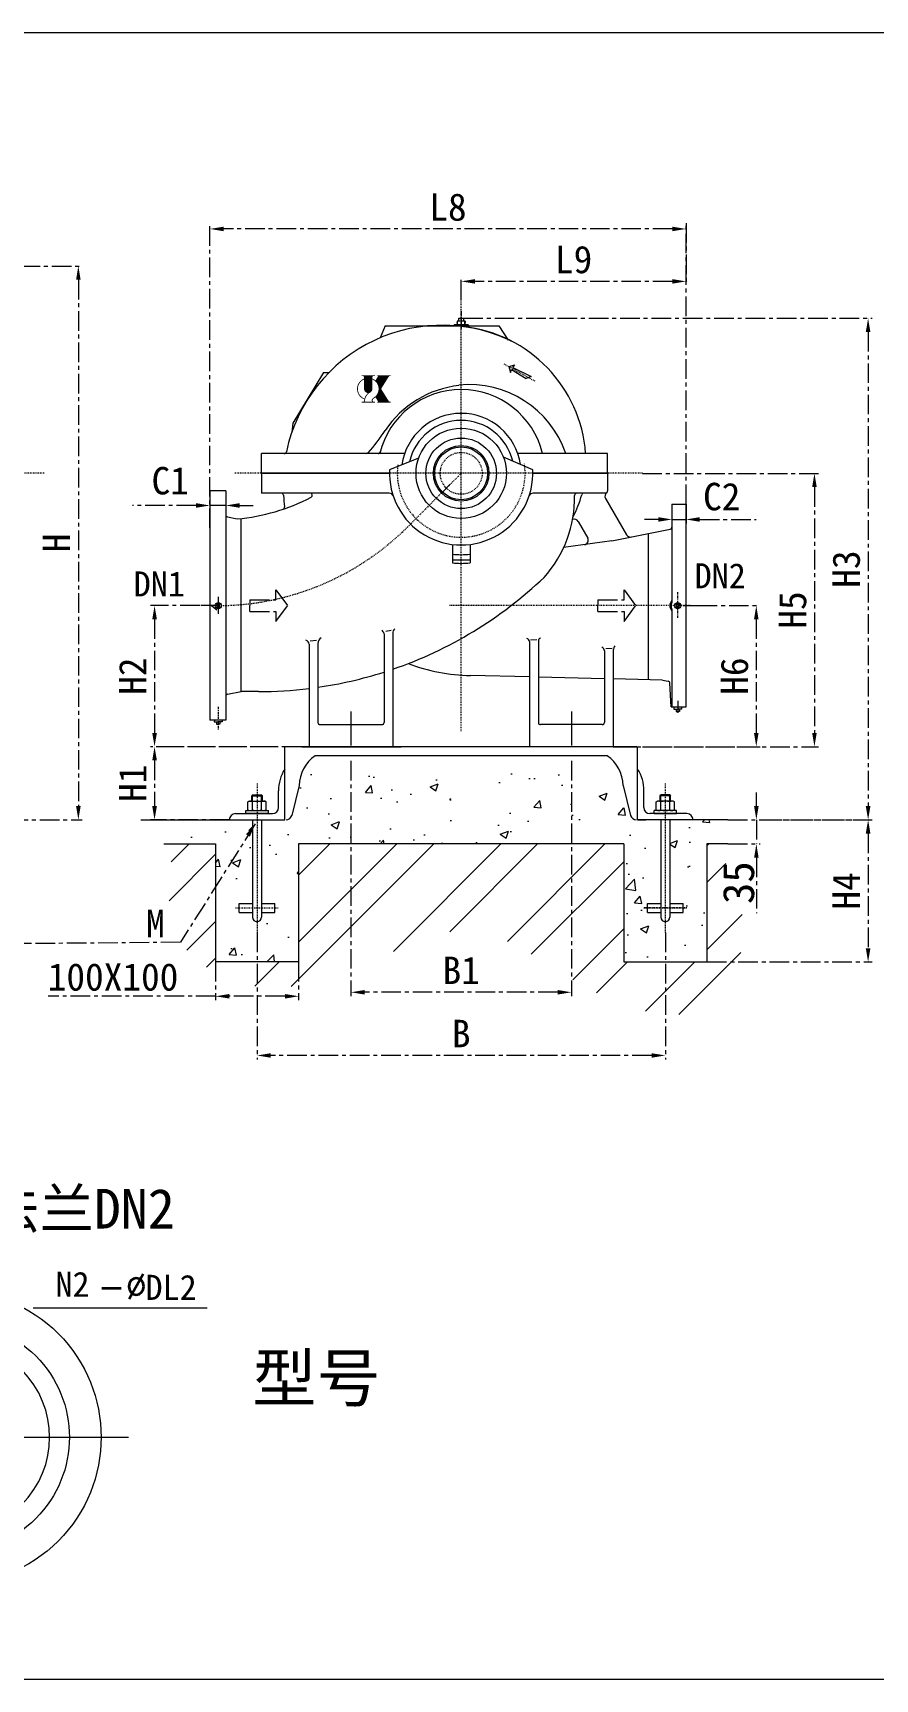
# Model space of a CAD drawing. Extents: x 1620 to 2878, y -792 to 791.
# Drawn here: x 2423.9 to 2531.4, y -102.6 to 107.4 of the extents above; entities that cross this region are included whole.
import ezdxf
from ezdxf.enums import TextEntityAlignment as Align

# ---------------------------------------------------------------- set-up
doc = ezdxf.new("R2010")
doc.units = 0
doc.header["$MEASUREMENT"] = 0
doc.linetypes.add('CENTER', pattern=[2, 1.25, -0.25, 0.25, -0.25])
doc.linetypes.add('CENTERX2', pattern=[4, 2.5, -0.5, 0.5, -0.5])
doc.layers.get('0').update_dxf_attribs({"linetype": 'CONTINUOUS'})
doc.layers.get('DEFPOINTS').update_dxf_attribs({"linetype": 'CONTINUOUS'})
for name, color, linetype in [('0N', 7, 'CONTINUOUS'), ('1', 7, 'CONTINUOUS'), ('2', 1, 'CONTINUOUS'), ('22', 7, 'CONTINUOUS'), ('4', 4, 'CENTERX2'), ('4N', 3, 'CONTINUOUS'), ('5', 4, 'CENTERX2'), ('7', 1, 'CONTINUOUS'), ('8', 20, 'CONTINUOUS')]:
    doc.layers.add(name, color=color, linetype=linetype)
doc.styles.add('HZTXT', font='txt.shx', dxfattribs={"bigfont": 'hztxt.shx'})
doc.styles.get("Standard").update_dxf_attribs({"font": 'SimSun.ttf', "width": 0.6})
doc.styles.add('TXT', font='txt.shx', dxfattribs={"width": 0.9})
doc.dimstyles.new('GEN-ANSI', dxfattribs={"dimscale": 5, "dimtxt": 0.35, "dimasz": 0.35, "dimexe": 0.1, "dimexo": 0, "dimgap": 0.15, "dimtad": 1, "dimtoh": 1, "dimdec": 0, "dimzin": 0, "dimdsep": 46, "dimtxsty": 'TXT', "dimcen": 0, "dimclrd": 256, "dimclre": 256, "dimclrt": 2, "dimadec": 0, "dimazin": 0, "dimtp": 0.1, "dimtm": 0.1, "dimtfac": 0.71, "dimtdec": 3, "dimtmove": 0, "dimatfit": 3, "dimfxl": 0, "dimtolj": 1, "dimtzin": 0, "dimarcsym": 0})
pattern_1 = [(50, (1900.12, -1338.687), (10.758903, -0.94128), [1.125, -12.375]), (355, (1900.12, -1338.687), (-2.08127, 11.28288), [0.9, -9.9]), (100.4514, (1901.017, -1338.766), (8.67764, 10.34159), [0.9561, -10.51713]), (46.1842, (1900.12, -1335.687), (16.00862, -2.48279), [1.6875, -18.5625]), (96.6356, (1901.454, -1335.894), (14.01994, 14.61177), [1.43415, -15.7757]), (351.1842, (1900.12, -1335.687), (14.01993, 14.61178), [1.35, -14.85]), (21, (1901.62, -1336.437), (8.953606, -6.039283), [1.125, -12.375]), (326, (1901.62, -1336.437), (3.64973, 10.87725), [0.9, -9.9]), (71.4514, (1902.366, -1336.941), (12.60334, 4.83796), [0.9561, -10.51713]), (37.5, (1900.12, -1338.6874), (0.182398, 4.993408), [0, -9.78, 0, -10.05, 0, -9.9375]), (7.5, (1900.12, -1338.6874), (3.946043, 5.916176), [0, -5.73, 0, -9.555, 0, -3.7875]), (327.5, (1896.775, -1338.6874), (8.007337, -0.338323), [0, -3.75, 0, -11.7, 0, -15.525]), (317.5, (1895.275, -1338.6874), (8.747793, 1.501575), [0, -4.875, 0, -7.77, 0, -11.025])]

# ---------------------------------------------------------------- blocks, each defined once
blk = doc.blocks.new('*D470')
at = {"layer": '5', "lineweight": -2}
for p, q in [((2512.57, 6.98), (2530.97, 6.98)), ((2530.47, 5.23), (2530.47, -9.4)), ((2509.9, -11.15), (2530.97, -11.15))]:
    blk.add_line(p, q, dxfattribs=at)
at = {"layer": '5'}
for points in [[(2530.17, 5.23), (2530.76, 5.23), (2530.47, 6.98)], [(2530.17, -9.4), (2530.76, -9.4), (2530.47, -11.15)]]:
    blk.add_solid(points, dxfattribs=at)
at = {"layer": 'DEFPOINTS', "color": 0}
for p in [(2512.57, 6.98), (2509.9, -11.15), (2530.47, -11.15)]:
    blk.add_point(p, dxfattribs=at)
blk = doc.blocks.new('*D471')
at = {"layer": '5', "lineweight": -2}
for p, q in [((2464.49, 14.5), (2464.49, -15.52)), ((2492.62, 14.5), (2492.62, -15.52)), ((2490.87, -15.02), (2466.24, -15.02))]:
    blk.add_line(p, q, dxfattribs=at)
at = {"layer": '5'}
for points in [[(2466.24, -14.73), (2466.24, -15.31), (2464.49, -15.02)], [(2490.87, -14.73), (2490.87, -15.31), (2492.62, -15.02)]]:
    blk.add_solid(points, dxfattribs=at)
at = {"layer": 'DEFPOINTS', "color": 0}
for p in [(2464.49, 14.5), (2492.62, 14.5), (2464.49, -15.02)]:
    blk.add_point(p, dxfattribs=at)
blk = doc.blocks.new('*D472')
at = {"layer": '5', "lineweight": -2}
for p, q in [((2507.24, 83.11), (2507.24, 75.17)), ((2478.55, 73.35), (2478.55, 76.17)), ((2505.49, 75.67), (2480.3, 75.67))]:
    blk.add_line(p, q, dxfattribs=at)
at = {"layer": '5'}
for points in [[(2480.3, 75.96), (2480.3, 75.38), (2478.55, 75.67)], [(2505.49, 75.96), (2505.49, 75.38), (2507.24, 75.67)]]:
    blk.add_solid(points, dxfattribs=at)
at = {"layer": 'DEFPOINTS', "color": 0}
for p in [(2507.24, 83.11), (2478.55, 75.67), (2478.55, 73.35)]:
    blk.add_point(p, dxfattribs=at)
blk = doc.blocks.new('*D473')
at = {"layer": '5', "lineweight": -2}
for p, q in [((2478.83, 70.96), (2530.97, 70.96)), ((2530.47, 69.21), (2530.47, 8.73)), ((2516.95, 6.98), (2530.97, 6.98))]:
    blk.add_line(p, q, dxfattribs=at)
at = {"layer": '5'}
for points in [[(2530.17, 69.21), (2530.76, 69.21), (2530.47, 70.96)], [(2530.17, 8.73), (2530.76, 8.73), (2530.47, 6.98)]]:
    blk.add_solid(points, dxfattribs=at)
at = {"layer": 'DEFPOINTS', "color": 0}
for p in [(2478.83, 70.96), (2516.95, 6.98), (2530.47, 6.98)]:
    blk.add_point(p, dxfattribs=at)
blk = doc.blocks.new('*D474')
at = {"layer": '5', "lineweight": -2}
for p, q in [((2446.49, 44.21), (2446.49, 82.86)), ((2505.49, 82.36), (2448.24, 82.36)), ((2507.24, 47.25), (2507.24, 82.86))]:
    blk.add_line(p, q, dxfattribs=at)
at = {"layer": '5'}
for points in [[(2448.24, 82.65), (2448.24, 82.07), (2446.49, 82.36)], [(2505.49, 82.65), (2505.49, 82.07), (2507.24, 82.36)]]:
    blk.add_solid(points, dxfattribs=at)
at = {"layer": 'DEFPOINTS', "color": 0}
for p in [(2446.49, 82.36), (2507.24, 47.25), (2446.49, 44.21)]:
    blk.add_point(p, dxfattribs=at)
blk = doc.blocks.new('*D475')
at = {"layer": '5', "lineweight": -2}
for p, q in [((2459.15, 16.31), (2438.93, 16.31)), ((2439.43, 14.56), (2439.43, 8.73)), ((2448.97, 6.98), (2438.93, 6.98))]:
    blk.add_line(p, q, dxfattribs=at)
at = {"layer": '5'}
for points in [[(2439.14, 14.56), (2439.73, 14.56), (2439.43, 16.31)], [(2439.14, 8.73), (2439.73, 8.73), (2439.43, 6.98)]]:
    blk.add_solid(points, dxfattribs=at)
at = {"layer": 'DEFPOINTS', "color": 0}
for p in [(2459.15, 16.31), (2439.43, 6.98), (2448.97, 6.98)]:
    blk.add_point(p, dxfattribs=at)
at = {"layer": '5', "color": 2, "insert": (2437.81, 11.64), "char_height": 1.75, "attachment_point": 5, "rotation": 90, "style": 'TXT'}
blk.add_mtext('\\A1;  ', dxfattribs=at)
blk = doc.blocks.new('*D476')
at = {"layer": '5', "lineweight": -2}
for p, q in [((2445.21, 34.31), (2438.93, 34.31)), ((2439.43, 32.56), (2439.43, 18.06)), ((2458.2, 16.31), (2438.93, 16.31))]:
    blk.add_line(p, q, dxfattribs=at)
at = {"layer": '5'}
for points in [[(2439.14, 32.56), (2439.73, 32.56), (2439.43, 34.31)], [(2439.14, 18.06), (2439.73, 18.06), (2439.43, 16.31)]]:
    blk.add_solid(points, dxfattribs=at)
at = {"layer": 'DEFPOINTS', "color": 0}
for p in [(2445.21, 34.31), (2439.43, 16.31), (2458.2, 16.31)]:
    blk.add_point(p, dxfattribs=at)
at = {"layer": '5', "color": 2, "insert": (2437.81, 25.31), "char_height": 1.75, "attachment_point": 5, "rotation": 90, "style": 'TXT'}
blk.add_mtext('\\A1;  ', dxfattribs=at)
blk = doc.blocks.new('*D477')
at = {"layer": '5', "lineweight": -2}
for p, q in [((2446.49, 48.93), (2446.49, 46.58)), ((2448.52, 48.93), (2448.52, 46.58)), ((2444.74, 47.08), (2436.63, 47.08)), ((2448.52, 47.08), (2446.49, 47.08)), ((2450.27, 47.08), (2452.02, 47.08))]:
    blk.add_line(p, q, dxfattribs=at)
at = {"layer": '5'}
for points in [[(2444.74, 47.37), (2444.74, 46.79), (2446.49, 47.08)], [(2450.27, 47.37), (2450.27, 46.79), (2448.52, 47.08)]]:
    blk.add_solid(points, dxfattribs=at)
at = {"layer": 'DEFPOINTS', "color": 0}
for p in [(2446.49, 48.93), (2448.52, 48.93), (2446.49, 47.08)]:
    blk.add_point(p, dxfattribs=at)
at = {"layer": '5', "color": 2, "insert": (2438.42, 48.71), "char_height": 1.75, "attachment_point": 5, "style": 'TXT'}
blk.add_mtext('\\A1;   ', dxfattribs=at)
blk = doc.blocks.new('*D478')
at = {"layer": '5', "lineweight": -2}
for p, q in [((2501.67, 51.18), (2524.12, 51.18)), ((2523.62, 49.43), (2523.62, 18.06)), ((2497.96, 16.31), (2524.12, 16.31))]:
    blk.add_line(p, q, dxfattribs=at)
at = {"layer": '5'}
for points in [[(2523.33, 49.43), (2523.91, 49.43), (2523.62, 51.18)], [(2523.33, 18.06), (2523.91, 18.06), (2523.62, 16.31)]]:
    blk.add_solid(points, dxfattribs=at)
at = {"layer": 'DEFPOINTS', "color": 0}
for p in [(2501.67, 51.18), (2497.96, 16.31), (2523.62, 16.31)]:
    blk.add_point(p, dxfattribs=at)
blk = doc.blocks.new('*D479')
at = {"layer": '5', "lineweight": -2}
for p, q in [((2508.72, 34.31), (2516.7, 34.31)), ((2516.2, 32.56), (2516.2, 18.06)), ((2498.7, 16.31), (2516.7, 16.31))]:
    blk.add_line(p, q, dxfattribs=at)
at = {"layer": '5'}
for points in [[(2515.91, 32.56), (2516.49, 32.56), (2516.2, 34.31)], [(2515.91, 18.06), (2516.49, 18.06), (2516.2, 16.31)]]:
    blk.add_solid(points, dxfattribs=at)
at = {"layer": 'DEFPOINTS', "color": 0}
for p in [(2508.72, 34.31), (2498.7, 16.31), (2516.2, 16.31)]:
    blk.add_point(p, dxfattribs=at)
blk = doc.blocks.new('*D480')
at = {"layer": '5', "lineweight": -2}
for p, q in [((2505.44, 47.25), (2505.44, 44.8)), ((2507.24, 47.25), (2507.24, 44.8)), ((2503.69, 45.3), (2501.94, 45.3)), ((2505.44, 45.3), (2507.24, 45.3)), ((2508.99, 45.3), (2516.17, 45.3))]:
    blk.add_line(p, q, dxfattribs=at)
at = {"layer": '5'}
for points in [[(2503.69, 45.59), (2503.69, 45.01), (2505.44, 45.3)], [(2508.99, 45.59), (2508.99, 45.01), (2507.24, 45.3)]]:
    blk.add_solid(points, dxfattribs=at)
at = {"layer": 'DEFPOINTS', "color": 0}
for p in [(2505.44, 47.25), (2507.24, 47.25), (2505.44, 45.3)]:
    blk.add_point(p, dxfattribs=at)
blk = doc.blocks.new('*D481')
at = {"layer": '5', "lineweight": -2}
for p, q in [((2390.32, 77.63), (2430.21, 77.63)), ((2429.71, 75.88), (2429.71, 8.73)), ((2412.79, 6.98), (2430.21, 6.98))]:
    blk.add_line(p, q, dxfattribs=at)
at = {"layer": '5'}
for points in [[(2429.42, 75.88), (2430, 75.88), (2429.71, 77.63)], [(2429.42, 8.73), (2430, 8.73), (2429.71, 6.98)]]:
    blk.add_solid(points, dxfattribs=at)
at = {"layer": 'DEFPOINTS', "color": 0}
for p in [(2390.32, 77.63), (2412.79, 6.98), (2429.71, 6.98)]:
    blk.add_point(p, dxfattribs=at)
blk = doc.blocks.new('A$C51074140')
at = {"linetype": 'ByBlock'}
for p, q in [((3.3, 18.3), (0, 15)), ((0, 15), (2.5, 15.5)), ((2.5, 15.5), (1.8, 2.6)), ((3.3, 18.3), (6.7, 15)), ((4.2, 15.5), (5, 0)), ((4.2, 15.5), (6.7, 15)), ((5, 0), (1.8, 2.6))]:
    blk.add_line(p, q, dxfattribs=at)
blk = doc.blocks.new('A$C732842DD')
at = {"layer": '7', "linetype": 'CENTER', "ltscale": 0.2}
blk.add_line((10, 79.9), (10, 0), dxfattribs=at)
at = {"xscale": 3, "yscale": 3, "zscale": 3}
blk.add_blockref('A$C51074140', (0, 12), dxfattribs=at)
blk = doc.blocks.new('A$C59C15B21')
at = {"layer": '1', "const_width": 1.88}
for points in [[(16.8, 53.8, 0.707463), (17.4, 7.8, 0.707463)], [(37.4, 60.9, 0.414214), (33.7, 57.2), (33.7, 30.9, -1), (16.8, 30.9), (16.8, 57.2, 0.414214), (13, 60.9)], [(37.8, 0.9, -0.541751), (34.4, 6.2, -0.155092), (37.8, 10, 0.629722), (33.7, 53.8, 0.629722)], [(41.9, 48.7), (47.8, 58.1, 0.67894), (45.7, 60.9, 0.67894)], [(75.1, 60.8, 0.323859), (71, 59.2), (53.4, 30.9), (71, 2.7)], [(29.3, 23.6, 0.249236), (16.9, 4.4, -0.389077), (13.1, 0.9)], [(41.9, 13.2), (47.8, 3.8, -0.571877), (46.3, 0.9)], [(70.8, 3.1, 0.287506), (74.2, 0.9, 0.287506)]]:
    blk.add_lwpolyline(points, format="xyb", dxfattribs=at)
for points in [[(40.2, 60.9), (10.2, 60.9)], [(75.9, 60.9), (45.9, 60.9)], [(40.2, 0.9), (10.2, 0.9)], [(75.9, 0.9), (45.9, 0.9)]]:
    blk.add_lwpolyline(points, dxfattribs=at)
at = {"layer": '1', "const_width": 8}
blk.add_lwpolyline([(25.4, 26.4, 1), (25.4, 34.4, 1)], format="xyb", close=True, dxfattribs=at)
at = {"layer": '1'}
for points in [[(16.2, 30), (15.8, 61.3), (34.3, 30), (34.3, 61.3)], [(42.1, 48.2), (48.6, 60.1), (53.3, 30.4), (72.2, 61.3)], [(49.4, 19.5), (49.8, 38.5), (53.6, 19.5), (53.6, 34.2)], [(49, 1), (42.1, 13.3), (72.2, 1), (54, 29.2)]]:
    blk.add_solid(points, dxfattribs=at)
blk = doc.blocks.new('A$C0EFE7FAB')
at = {"color": 3, "linetype": 'ByBlock', "xscale": 0.3333333333333333, "yscale": 0.3333333333333333, "zscale": 0.3333333333333333}
blk.add_blockref('A$C59C15B21', (-0.6, 0), dxfattribs=at)
blk = doc.blocks.new('A$C79726CBB')
at = {"xscale": 3, "yscale": 3, "zscale": 3}
blk.add_blockref('A$C0EFE7FAB', (0, 0), dxfattribs=at)
blk = doc.blocks.new('*D304')
at = {"layer": '5', "lineweight": -2}
for p, q in [((2452.51, -7.4), (2452.51, -23.58)), ((2504.6, -7.4), (2504.6, -23.58)), ((2502.85, -23.08), (2454.26, -23.08))]:
    blk.add_line(p, q, dxfattribs=at)
at = {"layer": '5'}
for points in [[(2454.26, -22.79), (2454.26, -23.37), (2452.51, -23.08)], [(2502.85, -22.79), (2502.85, -23.37), (2504.6, -23.08)]]:
    blk.add_solid(points, dxfattribs=at)
at = {"layer": 'DEFPOINTS', "color": 0}
for p in [(2452.51, -7.4), (2504.6, -7.4), (2452.51, -23.08)]:
    blk.add_point(p, dxfattribs=at)
blk = doc.blocks.new('*D308')
at = {"layer": '5', "lineweight": -2}
for p, q in [((2447.21, -11.15), (2447.21, -16.03)), ((2457.81, -11.15), (2457.81, -16.03)), ((2447.21, -15.53), (2425.86, -15.53)), ((2456.06, -15.53), (2448.96, -15.53))]:
    blk.add_line(p, q, dxfattribs=at)
at = {"layer": '5'}
for points in [[(2448.96, -15.24), (2448.96, -15.82), (2447.21, -15.53)], [(2456.06, -15.24), (2456.06, -15.82), (2457.81, -15.53)]]:
    blk.add_solid(points, dxfattribs=at)
at = {"layer": 'DEFPOINTS', "color": 0}
for p in [(2447.21, -11.15), (2457.81, -11.15), (2447.21, -15.53)]:
    blk.add_point(p, dxfattribs=at)
at = {"layer": '5', "color": 2, "insert": (2428.33, -13.91), "char_height": 1.75, "attachment_point": 5, "style": 'TXT'}
blk.add_mtext('\\A1;     ', dxfattribs=at)
blk = doc.blocks.new('*D309')
at = {"layer": '5', "lineweight": -2}
for p, q in [((2516.21, 8.73), (2516.21, 10.48)), ((2512.57, 6.98), (2516.71, 6.98)), ((2516.21, 6.98), (2516.21, 3.9)), ((2512.57, 3.9), (2516.71, 3.9)), ((2516.21, 2.15), (2516.21, -4.93))]:
    blk.add_line(p, q, dxfattribs=at)
at = {"layer": '5'}
for points in [[(2515.92, 8.73), (2516.5, 8.73), (2516.21, 6.98)], [(2515.92, 2.15), (2516.5, 2.15), (2516.21, 3.9)]]:
    blk.add_solid(points, dxfattribs=at)
at = {"layer": 'DEFPOINTS', "color": 0}
for p in [(2512.57, 6.98), (2516.21, 6.98), (2512.57, 3.9)]:
    blk.add_point(p, dxfattribs=at)

msp = doc.modelspace()

# ---------------------------------------------------------------- hatches: boundary and pattern name
at = {"layer": '5'}
h = msp.add_hatch(dxfattribs=at)
h.set_pattern_fill('AR-CONC', color=256, scale=1.5, style=0)
h.set_pattern_definition(pattern_1)
h.paths.add_polyline_path([(2459.90988, 13.18156, 0.385313586), (2457.89493, 11.35805), (2456.93699, 7.54676, -0.343797416), (2456.20961, 6.97958), (2478.4974, 6.97958, -0.343797416), (2477.77002, 7.54676), (2476.81208, 11.35805, 0.385313586), (2474.79713, 13.18156)])
h = msp.add_hatch(dxfattribs=at)
h.set_pattern_fill('AR-CONC', color=256, scale=1.5, style=0)
h.set_pattern_definition(pattern_1)
h.paths.add_polyline_path([(2482.5112, 13.18156, 0.385313586), (2480.49625, 11.35805), (2479.5383, 7.54676, -0.343797416), (2478.81093, 6.97958), (2500.89608, 6.97958, -0.343797416), (2500.16871, 7.54676), (2499.21076, 11.35805, 0.385313586), (2497.19581, 13.18156)])
h = msp.add_hatch(dxfattribs=at)
h.set_pattern_fill('AR-CONC', color=256, scale=1.5, style=0)
h.set_pattern_definition(pattern_1)
h.paths.add_polyline_path([(2504.01149, 6.97958), (2501.05285, 6.97958), (2453.0942, 6.97958), (2453.0942, 4.57571), (2453.0942, 1.36392), (2452.77759, 0.14006), (2454.11585, 0.31768), (2454.68523, -3.97246, -1.23999017), (2450.41155, -3.62331), (2451.9269, 1.36392), (2451.9269, 4.846), (2451.9269, 6.97958), (2440.28668, 6.97958), (2441.26062, 3.89805), (2447.2088, 3.89805), (2447.2088, -11.14631), (2457.8123, -11.14631), (2457.8123, 3.89805), (2499.2934, 3.89805), (2499.2934, -11.14631), (2509.89689, -11.14631), (2509.89689, 3.89805), (2512.07237, 3.89805), (2511.91005, 6.97958), (2505.17879, 6.97958), (2505.17879, 4.63466), (2505.17879, 1.36392), (2506.69414, -3.62331, -1.23999017), (2502.42046, -3.97246), (2502.98984, 0.31768), (2504.3281, 0.14006), (2504.01149, 1.36392), (2504.01149, 4.846)])
h = msp.add_hatch(dxfattribs=at)
h.set_pattern_fill('STEEL', color=256, scale=75, style=0)
h.set_pattern_definition([(45, (1168.017, -1634.583), (-6.629126, 6.629126), []), (45, (1168.017, -1629.896), (-6.629126, 6.629126), [])])
edge = h.paths.add_edge_path()
edge.add_line((2499.2934, 3.89805), (2457.8123, 3.89805))
edge.add_line((2457.8123, 3.89805), (2457.8123, -11.14631))
edge.add_line((2457.8123, -11.14631), (2447.2088, -11.14631))
edge.add_line((2447.2088, -11.14631), (2447.2088, 3.89805))
edge.add_line((2447.2088, 3.89805), (2441.89498, 3.89805))
edge.add_spline(control_points=[(2441.89498, 3.89805), (2441.18744, -0.54858), (2440.21039, -8.21573), (2452.5596, -16.47618), (2465.58298, -12.22401), (2481.41144, -3.85712), (2493.46609, -15.98003), (2512.03108, -20.13552), (2515.90506, -5.42033), (2512.59302, 0.93934), (2511.09588, 3.89805)], knot_values=[3.89192133, 3.89192133, 3.89192133, 3.89192133, 12.27578144, 18.242264261, 29.784881135, 38.109684303, 50.964415119, 60.640228513, 68.266125342, 74.891484088, 74.891484088, 74.891484088, 74.891484088], degree=3, periodic=0)
edge.add_line((2511.09588, 3.89805), (2509.89689, 3.89805))
edge.add_line((2509.89689, 3.89805), (2509.89689, -11.14631))
edge.add_line((2509.89689, -11.14631), (2499.2934, -11.14631))
edge.add_line((2499.2934, -11.14631), (2499.2934, 3.89805))
h.paths.add_polyline_path([(2511.80155, -6.5332), (2511.80155, -1.8207), (2515.73905, -1.8207), (2515.73905, -6.5332)], flags=24)

# ---------------------------------------------------------------- linework, layer by layer
for p, q in [((2554.44188, 107.36611), (2257.44188, 107.36611)), ((2468.85533, 69.99085), (2468.2102, 68.4742)), ((2468.85533, 69.99085), (2483.37215, 69.99085)), ((2477.7091, 70.16525), (2477.5638, 70.01995)), ((2477.7091, 70.16525), (2479.3966, 70.16525)), ((2478.0466, 70.58586), (2478.0466, 70.41015)), ((2479.0591, 70.58586), (2478.0466, 70.58586)), ((2478.0619, 70.16525), (2478.0466, 70.41015)), ((2478.25616, 70.58586), (2478.25616, 70.96477)), ((2478.25616, 70.96477), (2478.83325, 70.96477)), ((2478.83325, 70.96477), (2478.83325, 70.58586)), ((2479.04379, 70.16525), (2479.0591, 70.41015)), ((2479.0591, 70.58586), (2479.0591, 70.41015)), ((2479.3966, 70.16525), (2479.57099, 69.99085)), ((2483.37215, 69.99085), (2484.56124, 68.15923)), ((2460.99167, 64.06295), (2457.05501, 57.60199)), ((2460.99167, 64.06295), (2461.69588, 64.06295)), ((2457.05501, 57.60199), (2456.94292, 56.41803)), ((2453.0716, 51.18352), (2453.0716, 53.71477)), ((2471.33376, 53.71477), (2453.0716, 53.71477)), ((2473.12666, 53.13259), (2469.4233, 51.63352)), ((2487.68239, 51.63352), (2483.94357, 53.22864)), ((2497.22785, 53.71477), (2485.77194, 53.71477)), ((2497.22785, 51.18352), (2497.22785, 53.71477)), ((2453.0716, 51.18352), (2453.0716, 48.65227)), ((2469.41222, 51.18352), (2453.0716, 51.18352)), ((2453.24035, 51.18352), (2469.42628, 51.18352)), ((2487.67941, 51.18352), (2497.22785, 51.18352)), ((2497.22785, 51.18352), (2487.69347, 51.18352)), ((2497.22785, 51.18352), (2497.22785, 48.93352)), ((2446.49035, 48.93352), (2446.49035, 19.68352)), ((2448.51535, 48.93352), (2446.49035, 48.93352)), ((2448.51535, 48.93352), (2448.51535, 19.68352)), ((2469.35614, 48.65227), (2453.0716, 48.65227)), ((2496.9466, 48.65227), (2487.74955, 48.65227)), ((2496.96733, 47.97849), (2499.64761, 43.33611)), ((2505.44035, 47.25484), (2507.24035, 47.25484)), ((2505.44035, 47.25484), (2505.44035, 34.7128)), ((2507.24035, 21.37984), (2507.24035, 47.25484)), ((2448.74144, 45.6258), (2449.98555, 45.37698)), ((2450.4841, 23.33977), (2450.4841, 45.42634)), ((2493.46808, 45.03937), (2494.68884, 42.92496)), ((2477.42785, 42.11239), (2477.42785, 39.75629)), ((2479.67785, 42.11239), (2479.67785, 39.75629)), ((2497.7586, 42.56849), (2491.62606, 41.7191)), ((2497.7586, 42.56849), (2505.21425, 44.05962)), ((2502.45592, 24.85581), (2502.45592, 43.50795)), ((2477.42785, 40.15852), (2479.67785, 40.15852)), ((2505.44035, 33.87093), (2505.44035, 21.37984)), ((2459.29197, 29.82102), (2460.09085, 29.91839)), ((2460.2716, 29.46479), (2460.2716, 19.40227)), ((2468.7091, 30.72404), (2468.7091, 19.40227)), ((2468.95603, 31.03339), (2469.63525, 31.15843)), ((2469.8341, 30.75652), (2469.8341, 16.30852)), ((2487.2716, 29.73815), (2487.2716, 16.30852)), ((2487.37629, 29.93289), (2488.2188, 29.97903)), ((2488.3966, 29.76139), (2488.3966, 19.40227)), ((2459.1466, 29.38609), (2459.1466, 16.30852)), ((2496.8341, 28.52949), (2496.8341, 19.40227)), ((2497.02021, 28.81787), (2497.81281, 28.87374)), ((2497.9591, 28.62246), (2497.9591, 16.30852)), ((2487.2716, 25.20521), (2479.72833, 25.37879)), ((2448.74144, 22.99124), (2450.4841, 23.33977)), ((2452.67785, 23.33977), (2450.4841, 23.33977)), ((2496.8341, 24.98517), (2488.3966, 25.17933)), ((2504.2486, 24.81456), (2497.9591, 24.95929)), ((2504.2486, 24.81456), (2504.95199, 24.67032)), ((2505.32785, 21.37984), (2505.1764, 24.40885)), ((2448.51535, 22.71545), (2448.51535, 19.68352)), ((2505.32785, 21.37984), (2507.24035, 21.37984)), ((2505.68193, 21.37984), (2505.66509, 21.11786)), ((2505.66509, 21.11786), (2506.16913, 21.11786)), ((2505.95806, 21.11443), (2505.95806, 20.8177)), ((2506.6781, 21.11786), (2506.17406, 21.11786)), ((2506.38513, 21.11443), (2506.38513, 20.8177)), ((2506.66126, 21.37984), (2506.6781, 21.11786)), ((2448.05328, 19.68352), (2446.49035, 19.68352)), ((2447.06491, 19.68352), (2447.05259, 19.49181)), ((2447.05259, 19.49181), (2447.55663, 19.49181)), ((2447.34556, 19.48838), (2447.34556, 19.19165)), ((2447.34556, 19.19165), (2447.5697, 19.19165)), ((2448.0656, 19.49181), (2447.56156, 19.49181)), ((2447.77263, 19.19165), (2447.56218, 19.19165)), ((2447.77263, 19.48838), (2447.77263, 19.19165)), ((2448.51535, 19.68352), (2448.05328, 19.68352)), ((2448.05328, 19.68352), (2448.0656, 19.49181)), ((2460.55285, 19.12102), (2468.42785, 19.12102)), ((2496.55285, 19.12102), (2488.67785, 19.12102)), ((2505.95806, 20.8177), (2506.1822, 20.8177)), ((2506.38513, 20.8177), (2506.17468, 20.8177)), ((2456.05285, 6.97958), (2456.05285, 16.33123)), ((2456.15416, 16.33123), (2478.55285, 16.33123)), ((2458.20153, 16.30852), (2458.20153, 16.33123)), ((2474.79713, 15.14998), (2459.90988, 15.14998)), ((2497.19581, 15.14998), (2473.36256, 15.14998)), ((2478.55285, 16.33123), (2500.95153, 16.33123)), ((2498.70153, 16.30852), (2486.09764, 16.30852)), ((2498.70153, 16.30852), (2498.70153, 16.33123)), ((2501.05285, 6.97958), (2501.05285, 16.33123)), ((2455.26535, 8.55458), (2455.26535, 10.69208)), ((2457.89493, 11.35805), (2456.93699, 7.54676)), ((2499.21076, 11.35805), (2500.16871, 7.54676)), ((2501.84035, 8.55458), (2501.84035, 10.69208)), ((2501.84035, 8.55458), (2501.84035, 10.69208)), ((2437.68883, 6.97958), (2456.05285, 6.97958)), ((2449.75285, 7.76708), (2454.47785, 7.76708)), ((2451.9269, 6.97958), (2451.9269, 4.63466)), ((2453.0942, 6.97958), (2453.0942, 4.57571)), ((2512.57075, 6.97958), (2501.05285, 6.97958)), ((2501.05285, 6.97958), (2502.12326, 6.97958)), ((2507.35285, 7.76708), (2502.62785, 7.76708)), ((2504.01149, 6.97958), (2504.01149, 4.57571)), ((2505.17879, 6.97958), (2505.17879, 4.63466)), ((2451.9269, 4.846), (2451.9269, -5.42838)), ((2453.0942, 4.846), (2453.0942, -5.42838)), ((2504.01149, 4.846), (2504.01149, -5.42838)), ((2505.17879, 4.846), (2505.17879, -5.42838)), ((2440.61078, 3.89805), (2447.2088, 3.89805)), ((2447.2088, 3.89805), (2447.2088, -11.14631)), ((2499.2934, 3.89805), (2457.8123, 3.89805)), ((2457.8123, 3.89805), (2457.8123, -11.14631)), ((2499.2934, 3.89805), (2499.2934, -11.14631)), ((2509.89689, 3.89805), (2509.89689, -11.14631)), ((2512.57075, 3.89805), (2509.89689, 3.89805)), ((2450.2433, -3.67743), (2451.9269, -3.67743)), ((2450.2433, -4.84473), (2450.2433, -3.67743)), ((2453.0942, -3.67743), (2454.7778, -3.67743)), ((2454.7778, -4.84473), (2454.7778, -3.67743)), ((2502.3279, -3.67743), (2504.01149, -3.67743)), ((2502.3279, -4.84473), (2502.3279, -3.67743)), ((2505.17879, -3.67743), (2506.86239, -3.67743)), ((2506.86239, -4.84473), (2506.86239, -3.67743)), ((2450.2433, -4.84473), (2451.9269, -4.84473)), ((2453.0942, -4.84473), (2454.7778, -4.84473)), ((2502.3279, -4.84473), (2504.01149, -4.84473)), ((2505.17879, -4.84473), (2506.86239, -4.84473)), ((2457.8123, -11.14631), (2447.2088, -11.14631)), ((2499.2934, -11.14631), (2509.89689, -11.14631)), ((2257.44188, -102.63389), (2554.44188, -102.63389))]:
    msp.add_line(p, q)
for points in [[(2447.37349, 34.12291), (2447.7447, 34.12291), (2447.7447, 34.49412), (2447.37349, 34.49412)], [(2505.98599, 34.10626), (2506.3572, 34.10626), (2506.3572, 34.47747), (2505.98599, 34.47747)]]:
    msp.add_lwpolyline(points, close=True)
for centre, radius in [((2478.55285, 51.18352), 5.76563), ((2478.55285, 51.18352), 4.5), ((2478.55285, 51.18352), 3.54375), ((2478.55285, 51.18352), 3.375), ((2447.5591, 34.30852), 0.39375), ((2506.1716, 34.29186), 0.39375)]:
    msp.add_circle(centre, radius)
for centre, radius, start, end in [((2476.09943, 49.80811), 20.26482, 62.1528213, 168.2389686), ((2476.94361, 52.47171), 17.52242, 4.0680447, 83.8063201), ((2478.55285, 51.18352), 10.6875, 13.7002335, 166.2997665), ((2479.66543, 49.52093), 12.9375, 96.184825, 146.5767561), ((2479.57497, 49.45124), 13.04572, 19.0755199, 95.7338747), ((2478.55285, 51.18352), 7.65, 8.3895413, 171.8847492), ((2478.55285, 51.18352), 6.75, 13.1992347, 167.3373697), ((2447.74105, 70.58977), 25.3125, 318.4769462, 326.5767561), ((2455.9847, 53.99602), 0.28125, 270, 348.2389686), ((2466.48167, 53.99602), 0.28125, 270, 318.4769462), ((2467.9508, 53.99602), 0.28125, 270, 345.1428345), ((2478.55285, 51.18352), 9.14062, 177.178144, 2.821856), ((2455.60531, 48.37102), 0.28125, 3.3567125, 90), ((2459.26886, 48.37102), 0.28125, 297.4217719, 90), ((2469.35614, 48.08977), 0.5625, 18.5928225, 90), ((2487.74955, 48.08977), 0.5625, 90, 161.4071775), ((2477.72595, 48.11367), 15.30044, 318.192749, 0.9463611), ((2480.06881, 52.30649), 14.39414, 332.397264, 344.4447053), ((2493.30551, 48.37102), 0.28125, 90, 180.9463611), ((2494.20667, 48.37102), 0.28125, 90, 164.4447053), ((2497.45447, 48.25974), 0.5625, 127.0080312, 210), ((2496.9466, 48.93352), 0.28125, 270, 0), ((2447.74105, 70.58977), 25.3125, 275.0872067, 297.4217719), ((2455.73926, 46.87075), 0.28125, 288.6344543, 6.8472982), ((2448.7966, 45.90159), 0.28125, 180, 258.6900675), ((2492.98094, 44.75812), 0.5625, 30, 113.0279053), ((2505.1591, 44.33541), 0.28125, 281.3099325, 281.3099325), ((2505.1591, 44.33541), 0.28125, 281.3099325, 0), ((2494.2017, 42.64371), 0.5625, 277.8855766, 30), ((2500.13475, 43.61736), 0.5625, 210, 281.3099325), ((2478.55285, 51.18352), 10.37813, 263.7768467, 276.2231533), ((2452.67785, 76.21477), 52.875, 288.9333522, 313.5839719), ((2478.55285, 51.18352), 11.48248, 264.3774042, 275.6225958), ((2506.1716, 34.29186), 0.99647, 137.2090188, 222.7909812), ((2506.1716, 34.29186), 0.84375, 150.0735651, 209.9264349), ((2458.52659, 29.30683), 0.62506, 7.2850599, 71.3069551), ((2461.12472, 29.46579), 0.85312, 121.7816552, 180.0668815), ((2467.96672, 30.57099), 0.75799, 11.6488037, 54.1300933), ((2470.66202, 30.78133), 0.8283, 135.3093538, 181.7164093), ((2486.80506, 29.64377), 0.47598, 11.4359923, 75.6886941), ((2488.74135, 29.8006), 0.34697, 98.629373, 186.4883756), ((2496.26771, 28.48664), 0.568, 4.3265431, 65.3041821), ((2499.15483, 28.48356), 1.20378, 145.7470878, 173.3742813), ((2452.67785, 76.21477), 52.875, 278.2572022, 287.6493926), ((2480.29071, 49.81889), 24.44657, 249.5960981, 268.6818257), ((2452.67785, 76.21477), 52.875, 270, 277.0271945), ((2505.1591, 24.34075), 0.28125, 78.4115559, 78.4115559), ((2504.8955, 24.39481), 0.28125, 2.8624052, 78.4115559), ((2448.7966, 22.71545), 0.28125, 101.3099325, 180), ((2460.55285, 19.40227), 0.28125, 180, 180), ((2460.55285, 19.40227), 0.28125, 180, 270), ((2468.42785, 19.40227), 0.28125, 270, 270), ((2468.42785, 19.40227), 0.28125, 270, 0), ((2488.67785, 19.40227), 0.28125, 270, 270), ((2488.67785, 19.40227), 0.28125, 180, 270), ((2496.55285, 19.40227), 0.28125, 359.9999999999772, 0), ((2496.55285, 19.40227), 0.28125, 270, 360), ((2462.55873, 11.31112), 4.66404, 124.6060572, 179.4234348), ((2494.54696, 11.31112), 4.66404, 0.5765652, 55.3939428), ((2459.82903, 10.87849), 4.56749, 145.7665797, 182.3389975), ((2497.27666, 10.87849), 4.56749, 357.6610025, 34.2334203), ((2497.27666, 10.87849), 4.56749, 357.6610025, 34.2334203), ((2454.47785, 8.55458), 0.7875, 270, 0), ((2502.62785, 8.55458), 0.7875, 180, 270), ((2449.75285, 6.97958), 0.7875, 90, 180), ((2456.20961, 7.72958), 0.75, 270, 345.8913497), ((2500.89608, 7.72958), 0.75, 194.1086503, 270), ((2507.35285, 6.97958), 0.7875, 0, 90), ((2452.51055, -5.42838), 0.58365, 180, 0), ((2504.59514, -5.42838), 0.58365, 180, 0)]:
    msp.add_arc(centre, radius, start, end)
at = {"layer": '0N'}
for p, q in [((2451.34111, 9.27171), (2451.49805, 9.36232)), ((2451.34111, 8.24355), (2451.34111, 9.27171)), ((2451.49805, 9.36232), (2453.52305, 9.36232)), ((2451.9269, 10.15129), (2451.83555, 10.05994)), ((2451.83555, 9.36232), (2451.83555, 10.05994)), ((2451.83555, 10.05994), (2453.18555, 10.05994)), ((2451.92583, 8.24355), (2451.92583, 9.27171)), ((2451.9269, 10.15129), (2453.0942, 10.15129)), ((2453.18555, 10.05994), (2453.0942, 10.15129)), ((2453.09527, 8.24355), (2453.09527, 9.27171)), ((2453.18555, 9.36232), (2453.18555, 10.05994)), ((2453.67999, 9.27171), (2453.52305, 9.36232)), ((2453.67999, 8.24355), (2453.67999, 9.27171)), ((2503.42571, 9.27171), (2503.58264, 9.36232)), ((2503.42571, 8.24355), (2503.42571, 9.27171)), ((2505.60764, 9.36232), (2503.58264, 9.36232)), ((2503.92014, 10.05994), (2504.01149, 10.15129)), ((2503.92014, 9.36232), (2503.92014, 10.05994)), ((2505.27014, 10.05994), (2503.92014, 10.05994)), ((2504.01043, 8.24355), (2504.01043, 9.27171)), ((2505.17879, 10.15129), (2504.01149, 10.15129)), ((2505.17879, 10.15129), (2505.27014, 10.05994)), ((2505.17986, 8.24355), (2505.17986, 9.27171)), ((2505.27014, 9.36232), (2505.27014, 10.05994)), ((2505.76458, 9.27171), (2505.60764, 9.36232)), ((2505.76458, 8.24355), (2505.76458, 9.27171)), ((2451.07204, 8.15295), (2453.94906, 8.15295)), ((2451.07204, 7.76708), (2451.07204, 8.15295)), ((2453.94906, 7.76708), (2451.07204, 7.76708)), ((2451.34111, 8.24355), (2451.49805, 8.15295)), ((2453.67999, 8.24355), (2453.52305, 8.15295)), ((2453.94906, 7.76708), (2453.94906, 8.15295)), ((2506.03365, 8.15295), (2503.15664, 8.15295)), ((2503.15664, 7.76708), (2503.15664, 8.15295)), ((2503.15664, 7.76708), (2506.03365, 7.76708)), ((2503.42571, 8.24355), (2503.58264, 8.15295)), ((2505.76458, 8.24355), (2505.60764, 8.15295)), ((2506.03365, 7.76708), (2506.03365, 8.15295))]:
    msp.add_line(p, q, dxfattribs=at)
for centre, radius, start, end in [((2451.63347, 8.84535), 0.51697, 55.5615306, 115.5615306), ((2452.51055, 7.43034), 1.93198, 72.3830312, 107.6169688), ((2453.38763, 8.84535), 0.51697, 64.4384694, 124.4384694), ((2503.71807, 8.84535), 0.51697, 55.5615306, 115.5615306), ((2504.59514, 7.43034), 1.93198, 72.3830312, 107.6169688), ((2505.47222, 8.84535), 0.51697, 64.4384694, 124.4384694), ((2451.63347, 8.66992), 0.51697, 244.4384694, 304.4384694), ((2452.51055, 10.08493), 1.93198, 252.3830312, 287.6169688), ((2453.38763, 8.66992), 0.51697, 235.5615306, 295.5615306), ((2503.71807, 8.66992), 0.51697, 244.4384694, 304.4384694), ((2504.59514, 10.08493), 1.93198, 252.3830312, 287.6169688), ((2505.47222, 8.66992), 0.51697, 235.5615306, 295.5615306)]:
    msp.add_arc(centre, radius, start, end, dxfattribs=at)
at = {"layer": '1'}
for p, q in [((2458.20153, 16.30852), (2470.90241, 16.30852)), ((2470.90241, 16.30852), (2470.90241, 16.33123)), ((2486.09764, 16.30852), (2486.09764, 16.33123))]:
    msp.add_line(p, q, dxfattribs=at)
msp.add_ellipse((2413.8968, -71.78502), major_axis=(13.23845, 13.23845), ratio=1, dxfattribs=at)
at = {"layer": '1', "extrusion": (0, 0, -1)}
msp.add_ellipse((2413.8968, -71.78502), major_axis=(-8.5871, 8.5871), ratio=1, dxfattribs=at)
at = {"layer": '2'}
for p, q in [((2448.51535, 45.67102), (2448.74144, 45.6258)), ((2505.21425, 44.05962), (2505.44035, 44.10484)), ((2448.51535, 22.94602), (2448.74144, 22.99124))]:
    msp.add_line(p, q, dxfattribs=at)
at = {"layer": '22'}
msp.add_arc((2480.29071, 49.81889), 24.44657, 183.3567125, 186.8472982, dxfattribs=at)
at = {"layer": '4', "ltscale": 50}
msp.add_line((2391.67777, -71.78502), (2436.11584, -71.78502), dxfattribs=at)
msp.add_ellipse((2413.8968, -71.78502), major_axis=(-10.37608, 10.37608), ratio=1, dxfattribs=at)
at = {"layer": '4N'}
for p, q in [((2451.9269, 9.36232), (2451.9269, 10.15129)), ((2453.0942, 9.36232), (2453.0942, 10.15129)), ((2504.01149, 9.36232), (2504.01149, 10.15129)), ((2505.17879, 9.36232), (2505.17879, 10.15129))]:
    msp.add_line(p, q, dxfattribs=at)
at = {"layer": '5'}
for p, q in [((2478.10073, 70.16525), (2478.07147, 70.58041)), ((2479.00496, 70.16525), (2479.03423, 70.58041)), ((2454.9252, 35.04066), (2454.9252, 36.33258)), ((2454.9252, 36.33258), (2456.42238, 34.30241)), ((2499.32637, 35.04066), (2499.32637, 36.33258)), ((2499.32637, 36.33258), (2500.82355, 34.30241)), ((2446.71535, 34.30852), (2447.38259, 33.76909)), ((2451.60029, 35.04066), (2454.9252, 35.04066)), ((2451.60029, 35.04066), (2451.60029, 34.30241)), ((2451.60029, 33.56417), (2451.60029, 34.30241)), ((2454.9252, 32.27225), (2456.42238, 34.30241)), ((2496.00146, 35.04066), (2499.32637, 35.04066)), ((2496.00146, 35.04066), (2496.00146, 34.30241)), ((2496.00146, 33.56417), (2496.00146, 34.30241)), ((2499.32637, 32.27225), (2500.82355, 34.30241)), ((2451.60029, 33.56417), (2454.9252, 33.56417)), ((2454.9252, 33.56417), (2454.9252, 32.27225)), ((2496.00146, 33.56417), (2499.32637, 33.56417)), ((2499.32637, 33.56417), (2499.32637, 32.27225))]:
    msp.add_line(p, q, dxfattribs=at)
at = {"layer": '7', "linetype": 'CENTER', "ltscale": 0.1}
for p, q in [((2478.55285, 18.27076), (2478.55285, 73.35151)), ((2425.33246, 51.18352), (2354.92011, 51.18352)), ((2501.66543, 51.18352), (2449.59391, 51.18352)), ((2478.55285, 51.18352), (2471.72774, 44.35842)), ((2507.78379, 34.31198), (2477.05752, 34.31198)), ((2452.51055, 11.60502), (2452.51055, -7.40399)), ((2504.59514, 11.60502), (2504.59514, -7.40399)), ((2449.77766, -4.26108), (2455.23519, -4.26108)), ((2501.86225, -4.26108), (2507.31978, -4.26108)), ((2507.32803, -4.26108), (2501.8705, -4.26108))]:
    msp.add_line(p, q, dxfattribs=at)
at = {"layer": '7', "linetype": 'CENTER', "ltscale": 0.5}
msp.add_line((2478.55285, 71.8532), (2478.55285, 69.65274), dxfattribs=at)
at = {"layer": '7'}
for p, q in [((2477.15769, 49.78836), (2476.16636, 48.79703)), ((2446.49035, 34.30852), (2445.51348, 34.30852)), ((2447.7447, 34.30852), (2446.49035, 34.30852)), ((2447.5591, 35.41375), (2447.5591, 33.27626)), ((2506.8466, 34.31198), (2508.72098, 34.31198)), ((2506.1716, 22.1522), (2506.1716, 20.63)), ((2464.49035, 20.78947), (2464.49035, 16.46898)), ((2492.61535, 20.78947), (2492.61535, 16.46898))]:
    msp.add_line(p, q, dxfattribs=at)
at = {"layer": '7', "linetype": 'CENTER', "ltscale": 0.25}
for p, q in [((2506.1716, 32.74521), (2506.1716, 36.02032)), ((2446.49035, 34.30852), (2445.21337, 34.30852)), ((2447.5591, 21.38902), (2447.5591, 18.49625))]:
    msp.add_line(p, q, dxfattribs=at)
at = {"layer": '7', "linetype": 'CENTER', "ltscale": 0.1}
msp.add_circle((2478.55285, 51.18352), 2.67188, dxfattribs=at)
for centre, radius, start, end in [((2478.55285, 51.18352), 8.15625, 172.462312, 8.6077386), ((2447.46514, 68.62102), 34.3125, 270.8143791, 315)]:
    msp.add_arc(centre, radius, start, end, dxfattribs=at)
at = {"layer": '8'}
msp.add_line((2423.93002, -55.26124), (2446.14017, -55.26124), dxfattribs=at)

# ---------------------------------------------------------------- block references
at = {"xscale": 0.05624999999996404, "yscale": 0.05625000000000568, "zscale": 0.05625000000000001, "rotation": 60.96809009589811}
msp.add_blockref('A$C732842DD', (2487.65638, 62.47807), dxfattribs=at)
at = {"xscale": 0.05625000000009095, "yscale": 0.05625000000000568, "zscale": 0.05625000000000001}
msp.add_blockref('A$C79726CBB', (2465.37522, 60.21789), dxfattribs=at)

# ---------------------------------------------------------------- texts
msp.add_text('35', height=4, rotation=90).set_placement((2515.92627, -3.75717))
at = {"style": 'HZTXT'}
msp.add_text('-%%c', height=3.2, dxfattribs=at).set_placement((2432.16525, -54.13917))
for tag, p in [('L8', (2476.86535, 82.35704)), ('L9', (2492.8966, 75.66727)), ('B1', (2478.55285, -15.0176)), ('B', (2478.55285, -23.08106))]:
    msp.add_attdef(tag, text='', height=3.5).set_placement(p, align=Align.BOTTOM_CENTER)
for tag, p in [('C1', (2443.80668, 48.49461)), ('M', (2440.73161, -7.99845))]:
    msp.add_attdef(tag, text='', height=3.5).set_placement(p, align=Align.RIGHT)
for tag, p, height in [('C2', (2509.41138, 46.47141), 3.5), ('N2', (2426.78732, -53.87035), 3.2), ('DL2', (2438.27928, -54.26384), 3.2), ('型号', (2451.91289, -67.22433), 6)]:
    msp.add_attdef(tag, p, '', height=height)
for tag, p in [('H', (2429.70875, 42.30311)), ('H3', (2530.46567, 38.97218)), ('H5', (2523.62331, 33.74602)), ('H2', (2439.43404, 25.30852)), ('H6', (2516.20011, 25.31025)), ('H1', (2439.43404, 11.64405)), ('H4', (2530.46567, -2.08337))]:
    msp.add_attdef(tag, text='', height=3.5, rotation=90).set_placement(p, align=Align.BOTTOM_CENTER)
at = {"layer": '1'}
for s, p in [('DN1', (2436.77048, 35.47105)), ('DN2', (2508.33203, 36.51624))]:
    msp.add_text(s, height=3.2, dxfattribs=at).set_placement(p)
at = {"layer": '5'}
msp.add_text('100X100', height=3.5, dxfattribs=at).set_placement((2425.8037, -14.81005))
at = {"layer": '8'}
msp.add_text('吐出法兰DN2', height=5.06, dxfattribs=at).set_placement((2404.0781, -45.15492))

# ---------------------------------------------------------------- dimensions: what is measured, and where the dimension line sits
at = {"layer": '5'}
for base, p1, p2, picture, middle in [((2446.49035, 82.35704), (2507.24035, 47.25484), (2446.49035, 44.20633), '*D474', (2476.86535, 82.35704)), ((2478.55285, 75.66727), (2507.24035, 83.10704), (2478.55285, 73.35151), '*D472', (2492.8966, 75.66727)), ((2464.49035, -15.0176), (2492.61535, 14.50056), (2464.49035, 14.50056), '*D471', (2478.55285, -15.0176)), ((2452.51055, -23.08106), (2504.59514, -7.40399), (2452.51055, -7.40399), '*D304', (2478.55285, -23.08106))]:
    dim = msp.add_linear_dim(base=base, p1=p1, p2=p2, text=' ', dimstyle='GEN-ANSI', dxfattribs=at)
    dim.commit()
    dim.dimension.update_dxf_attribs({"geometry": picture, "text_midpoint": middle})
for base, p1, p2, picture, middle in [((2429.70875, 6.97958), (2390.3182, 77.62664), (2412.79447, 6.97958), '*D481', (2429.70875, 43.29087)), ((2530.46567, 6.97958), (2478.83325, 70.96477), (2516.95011, 6.97958), '*D473', (2530.46567, 35.4025)), ((2530.46567, -11.14631), (2512.57075, 6.97958), (2509.89689, -11.14631), '*D470', (2530.46567, -1.92552))]:
    dim = msp.add_linear_dim(base=base, p1=p1, p2=p2, angle=90, text=' ', dimstyle='GEN-ANSI', dxfattribs=at)
    dim.commit()
    dim.dimension.update_dxf_attribs({"geometry": picture, "text_midpoint": middle, "dimtype": 160})
for base, p1, p2, text, picture, middle in [((2523.62331, 16.30852), (2501.66543, 51.18352), (2497.9591, 16.30852), ' ', '*D478', (2523.62331, 33.74602)), ((2439.43404, 16.30852), (2445.21337, 34.30852), (2458.20153, 16.30852), '  ', '*D476', (2437.80904, 25.30852)), ((2516.20011, 16.30852), (2508.72098, 34.31198), (2498.70153, 16.30852), ' ', '*D479', (2516.20011, 25.31025)), ((2439.43404, 6.97958), (2459.1466, 16.30852), (2448.96535, 6.97958), '  ', '*D475', (2437.80904, 11.64405))]:
    dim = msp.add_linear_dim(base=base, p1=p1, p2=p2, angle=90, text=text, dimstyle='GEN-ANSI', dxfattribs=at)
    dim.commit()
    dim.dimension.update_dxf_attribs({"geometry": picture, "text_midpoint": middle})
for base, p1, p2, text, picture, middle in [((2446.49035, 47.08314), (2448.51535, 48.93352), (2446.49035, 48.93352), '   ', '*D477', (2438.41535, 47.08314)), ((2505.44035, 45.2975), (2507.24035, 47.25484), (2505.44035, 47.25484), ' ', '*D480', (2515.41535, 45.2975)), ((2447.2088, -15.53145), (2457.8123, -11.14631), (2447.2088, -11.14631), '     ', '*D308', (2428.33062, -15.53145))]:
    dim = msp.add_linear_dim(base=base, p1=p1, p2=p2, text=text, dimstyle='GEN-ANSI', dxfattribs=at)
    dim.commit()
    dim.dimension.update_dxf_attribs({"geometry": picture, "text_midpoint": middle, "dimtype": 160})
dim = msp.add_linear_dim(base=(2516.2078, 6.97958), p1=(2512.57075, 3.89805), p2=(2512.57075, 6.97958), angle=90, text=' ', dimstyle='GEN-ANSI', override={"dimtoh": 0}, dxfattribs=at)
dim.commit()
dim.dimension.update_dxf_attribs({"geometry": '*D309', "text_midpoint": (2516.2078, -4.17695), "dimtype": 160})

# ---------------------------------------------------------------- leaders
at = {"layer": '5', "annotation_type": 0, "has_hookline": 1, "hookline_direction": 1, "text_width": 1.12}
msp.add_leader([(2452.28406, 6.46109), (2442.7385, -8.63797), (2423.37899, -8.81306)], dimstyle='GEN-ANSI', dxfattribs=at)

doc.saveas('drawing.dxf')
